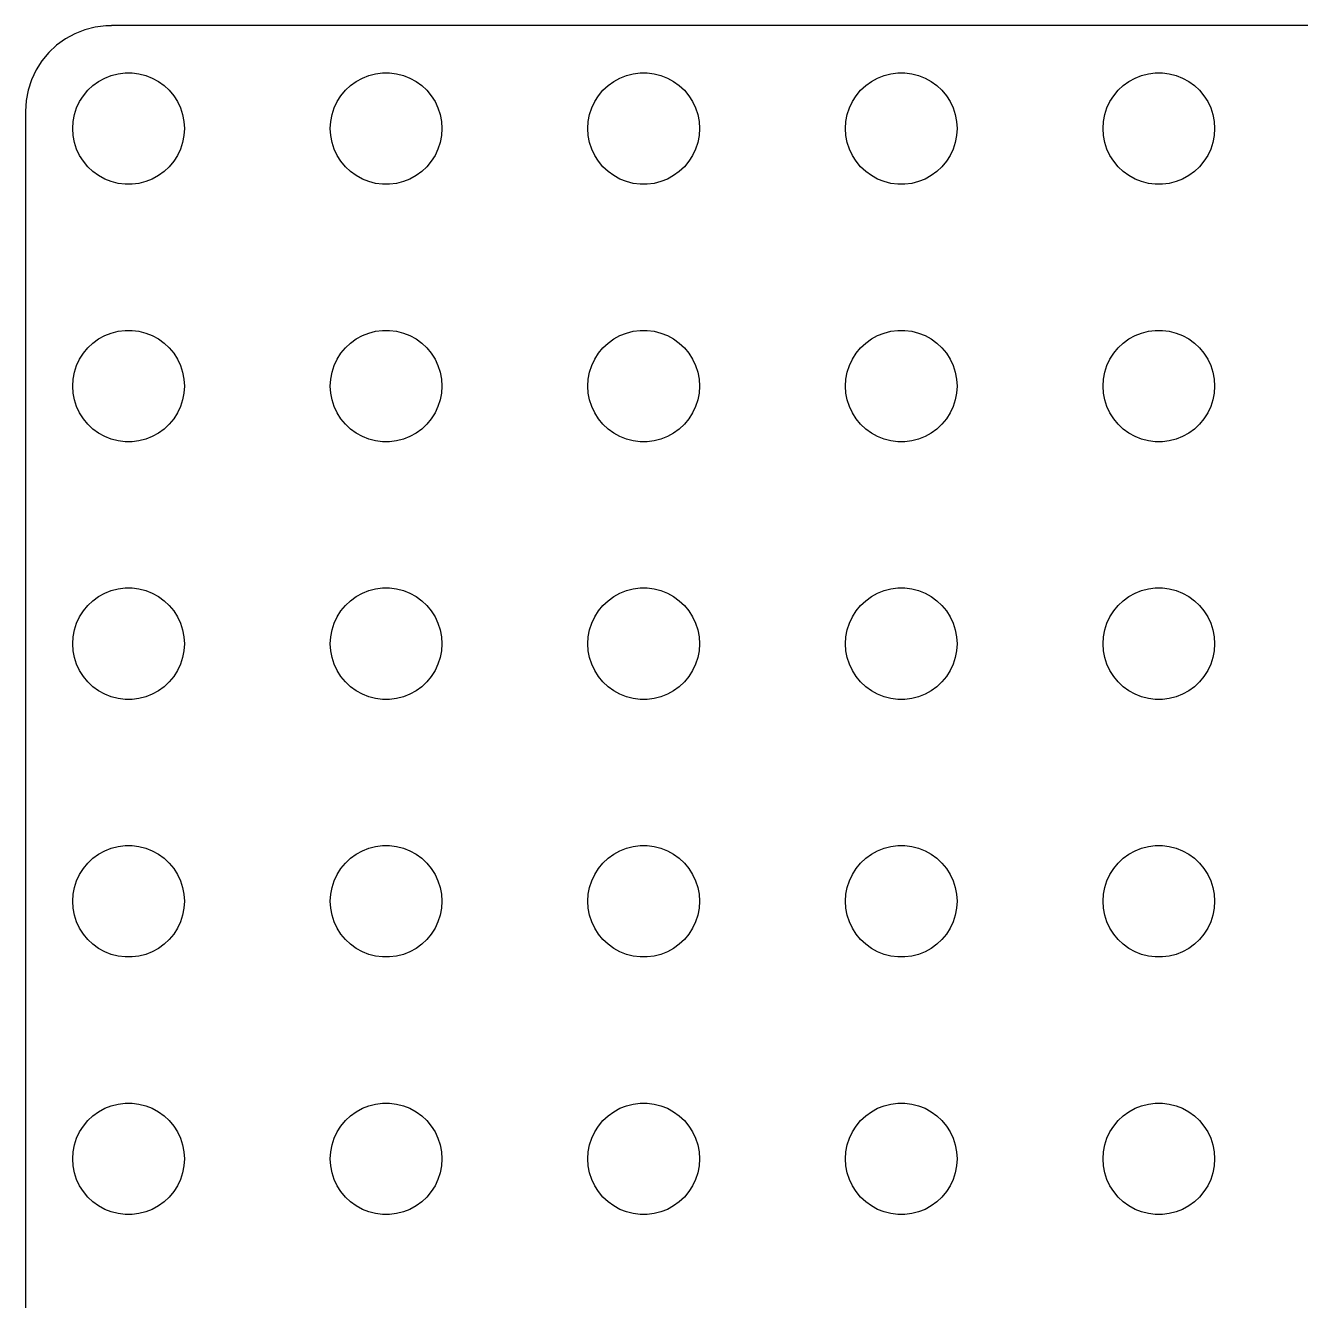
# Model space of a CAD drawing. Header units: metres. Extents: x 9 to 306, y 9 to 306.
# Drawn here: x 9 to 83.2, y 231.8 to 306 of the extents above; entities that cross this region are included whole.
import ezdxf

# ---------------------------------------------------------------- set-up
doc = ezdxf.new("R2010")
doc.units = ezdxf.units.M

msp = doc.modelspace()

# ---------------------------------------------------------------- linework, layer by layer
for p, q in [((13.0631, 305.911), (12.4549, 305.755)), ((13.686, 305.99), (13.0631, 305.911)), ((14, 305.99), (13.686, 305.99)), ((301, 306), (14, 306)), ((14, 306), (14, 305.99)), ((11.3209, 305.222), (10.8129, 304.853)), ((11.8711, 305.524), (11.3209, 305.222)), ((12.4549, 305.755), (11.8711, 305.524)), ((10.8129, 304.853), (10.3551, 304.423)), ((9.9549, 303.939), (9.6184, 303.409)), ((10.3551, 304.423), (9.9549, 303.939)), ((9.6184, 303.409), (9.3511, 302.841)), ((13.2586, 302.744), (13.6162, 302.941)), ((13.6162, 302.941), (13.9957, 303.091)), ((13.9957, 303.091), (14.391, 303.192)), ((14.391, 303.192), (14.7959, 303.244)), ((14.7959, 303.244), (15.2041, 303.244)), ((15.2041, 303.244), (15.609, 303.192)), ((15.609, 303.192), (16.0043, 303.091)), ((16.0043, 303.091), (16.3838, 302.941)), ((16.3838, 302.941), (16.7414, 302.744)), ((28.2586, 302.744), (28.6162, 302.941)), ((28.6162, 302.941), (28.9957, 303.091)), ((28.9957, 303.091), (29.391, 303.192)), ((29.391, 303.192), (29.7959, 303.244)), ((29.7959, 303.244), (30.2041, 303.244)), ((30.2041, 303.244), (30.609, 303.192)), ((30.609, 303.192), (31.0043, 303.091)), ((31.0043, 303.091), (31.3838, 302.941)), ((31.3838, 302.941), (31.7414, 302.744)), ((43.2586, 302.744), (43.6162, 302.941)), ((43.6162, 302.941), (43.9957, 303.091)), ((43.9957, 303.091), (44.391, 303.192)), ((44.391, 303.192), (44.7959, 303.244)), ((44.7959, 303.244), (45.2041, 303.244)), ((45.2041, 303.244), (45.609, 303.192)), ((45.609, 303.192), (46.0043, 303.091)), ((46.0043, 303.091), (46.3838, 302.941)), ((46.3838, 302.941), (46.7414, 302.744)), ((58.2586, 302.744), (58.6162, 302.941)), ((58.6162, 302.941), (58.9957, 303.091)), ((58.9957, 303.091), (59.391, 303.192)), ((59.391, 303.192), (59.7959, 303.244)), ((59.7959, 303.244), (60.2041, 303.244)), ((60.2041, 303.244), (60.609, 303.192)), ((60.609, 303.192), (61.0043, 303.091)), ((61.0043, 303.091), (61.3838, 302.941)), ((61.3838, 302.941), (61.7414, 302.744)), ((73.2586, 302.744), (73.6162, 302.941)), ((73.6162, 302.941), (73.9957, 303.091)), ((73.9957, 303.091), (74.391, 303.192)), ((74.391, 303.192), (74.7959, 303.244)), ((74.7959, 303.244), (75.2041, 303.244)), ((75.2041, 303.244), (75.609, 303.192)), ((75.609, 303.192), (76.0043, 303.091)), ((76.0043, 303.091), (76.3838, 302.941)), ((76.3838, 302.941), (76.7414, 302.744)), ((9.1571, 302.243), (9.0394, 301.627)), ((9.3511, 302.841), (9.1571, 302.243)), ((12.3707, 301.91), (12.6308, 302.225)), ((12.6308, 302.225), (12.9284, 302.504)), ((12.9284, 302.504), (13.2586, 302.744)), ((16.7414, 302.744), (17.0716, 302.504)), ((17.0716, 302.504), (17.3691, 302.225)), ((17.3691, 302.225), (17.6293, 301.91)), ((27.3707, 301.91), (27.6308, 302.225)), ((27.6308, 302.225), (27.9284, 302.504)), ((27.9284, 302.504), (28.2586, 302.744)), ((31.7414, 302.744), (32.0716, 302.504)), ((32.0716, 302.504), (32.3691, 302.225)), ((32.3691, 302.225), (32.6293, 301.91)), ((42.3707, 301.91), (42.6308, 302.225)), ((42.6308, 302.225), (42.9284, 302.504)), ((42.9284, 302.504), (43.2586, 302.744)), ((46.7414, 302.744), (47.0716, 302.504)), ((47.0716, 302.504), (47.3691, 302.225)), ((47.3691, 302.225), (47.6293, 301.91)), ((57.3707, 301.91), (57.6308, 302.225)), ((57.6308, 302.225), (57.9284, 302.504)), ((57.9284, 302.504), (58.2586, 302.744)), ((61.7414, 302.744), (62.0716, 302.504)), ((62.0716, 302.504), (62.3691, 302.225)), ((62.3691, 302.225), (62.6293, 301.91)), ((72.3707, 301.91), (72.6308, 302.225)), ((72.6308, 302.225), (72.9284, 302.504)), ((72.9284, 302.504), (73.2586, 302.744)), ((76.7414, 302.744), (77.0716, 302.504)), ((77.0716, 302.504), (77.3691, 302.225)), ((77.3691, 302.225), (77.6293, 301.91)), ((9.0394, 301.627), (9, 301)), ((11.9782, 301.196), (12.152, 301.566)), ((12.152, 301.566), (12.3707, 301.91)), ((17.6293, 301.91), (17.848, 301.566)), ((17.848, 301.566), (18.0218, 301.196)), ((26.9782, 301.196), (27.152, 301.566)), ((27.152, 301.566), (27.3707, 301.91)), ((32.6293, 301.91), (32.848, 301.566)), ((32.848, 301.566), (33.0218, 301.196)), ((41.9782, 301.196), (42.152, 301.566)), ((42.152, 301.566), (42.3707, 301.91)), ((47.6293, 301.91), (47.848, 301.566)), ((47.848, 301.566), (48.0218, 301.196)), ((56.9782, 301.196), (57.152, 301.566)), ((57.152, 301.566), (57.3707, 301.91)), ((62.6293, 301.91), (62.848, 301.566)), ((62.848, 301.566), (63.0218, 301.196)), ((71.9782, 301.196), (72.152, 301.566)), ((72.152, 301.566), (72.3707, 301.91)), ((77.6293, 301.91), (77.848, 301.566)), ((77.848, 301.566), (78.0218, 301.196)), ((9, 301), (9, 14)), ((11.7756, 300.407), (11.8521, 300.808)), ((11.8521, 300.808), (11.9782, 301.196)), ((18.0218, 301.196), (18.1479, 300.808)), ((18.1479, 300.808), (18.2244, 300.407)), ((26.7756, 300.407), (26.8521, 300.808)), ((26.8521, 300.808), (26.9782, 301.196)), ((33.0218, 301.196), (33.1479, 300.808)), ((33.1479, 300.808), (33.2244, 300.407)), ((41.7756, 300.407), (41.8521, 300.808)), ((41.8521, 300.808), (41.9782, 301.196)), ((48.0218, 301.196), (48.1479, 300.808)), ((48.1479, 300.808), (48.2244, 300.407)), ((56.7756, 300.407), (56.8521, 300.808)), ((56.8521, 300.808), (56.9782, 301.196)), ((63.0218, 301.196), (63.1479, 300.808)), ((63.1479, 300.808), (63.2244, 300.407)), ((71.7756, 300.407), (71.8521, 300.808)), ((71.8521, 300.808), (71.9782, 301.196)), ((78.0218, 301.196), (78.1479, 300.808)), ((78.1479, 300.808), (78.2244, 300.407)), ((11.75, 300), (11.7756, 300.407)), ((11.7756, 299.593), (11.75, 300)), ((18.2244, 300.407), (18.25, 300)), ((18.25, 300), (18.2244, 299.593)), ((26.75, 300), (26.7756, 300.407)), ((26.7756, 299.593), (26.75, 300)), ((33.2244, 300.407), (33.25, 300)), ((33.25, 300), (33.2244, 299.593)), ((41.75, 300), (41.7756, 300.407)), ((41.7756, 299.593), (41.75, 300)), ((48.2244, 300.407), (48.25, 300)), ((48.25, 300), (48.2244, 299.593)), ((56.75, 300), (56.7756, 300.407)), ((56.7756, 299.593), (56.75, 300)), ((63.2244, 300.407), (63.25, 300)), ((63.25, 300), (63.2244, 299.593)), ((71.75, 300), (71.7756, 300.407)), ((71.7756, 299.593), (71.75, 300)), ((78.2244, 300.407), (78.25, 300)), ((78.25, 300), (78.2244, 299.593)), ((11.8521, 299.192), (11.7756, 299.593)), ((18.2244, 299.593), (18.1479, 299.192)), ((26.8521, 299.192), (26.7756, 299.593)), ((33.2244, 299.593), (33.1479, 299.192)), ((41.8521, 299.192), (41.7756, 299.593)), ((48.2244, 299.593), (48.1479, 299.192)), ((56.8521, 299.192), (56.7756, 299.593)), ((63.2244, 299.593), (63.1479, 299.192)), ((71.8521, 299.192), (71.7756, 299.593)), ((78.2244, 299.593), (78.1479, 299.192)), ((11.9782, 298.804), (11.8521, 299.192)), ((12.152, 298.434), (11.9782, 298.804)), ((18.0218, 298.804), (17.848, 298.434)), ((18.1479, 299.192), (18.0218, 298.804)), ((26.9782, 298.804), (26.8521, 299.192)), ((27.152, 298.434), (26.9782, 298.804)), ((33.0218, 298.804), (32.848, 298.434)), ((33.1479, 299.192), (33.0218, 298.804)), ((41.9782, 298.804), (41.8521, 299.192)), ((42.152, 298.434), (41.9782, 298.804)), ((48.0218, 298.804), (47.848, 298.434)), ((48.1479, 299.192), (48.0218, 298.804)), ((56.9782, 298.804), (56.8521, 299.192)), ((57.152, 298.434), (56.9782, 298.804)), ((63.0218, 298.804), (62.848, 298.434)), ((63.1479, 299.192), (63.0218, 298.804)), ((71.9782, 298.804), (71.8521, 299.192)), ((72.152, 298.434), (71.9782, 298.804)), ((78.0218, 298.804), (77.848, 298.434)), ((78.1479, 299.192), (78.0218, 298.804)), ((12.3707, 298.09), (12.152, 298.434)), ((12.6308, 297.775), (12.3707, 298.09)), ((12.9284, 297.496), (12.6308, 297.775)), ((17.3691, 297.775), (17.0716, 297.496)), ((17.6293, 298.09), (17.3691, 297.775)), ((17.848, 298.434), (17.6293, 298.09)), ((27.3707, 298.09), (27.152, 298.434)), ((27.6308, 297.775), (27.3707, 298.09)), ((27.9284, 297.496), (27.6308, 297.775)), ((32.3691, 297.775), (32.0716, 297.496)), ((32.6293, 298.09), (32.3691, 297.775)), ((32.848, 298.434), (32.6293, 298.09)), ((42.3707, 298.09), (42.152, 298.434)), ((42.6308, 297.775), (42.3707, 298.09)), ((42.9284, 297.496), (42.6308, 297.775)), ((47.3691, 297.775), (47.0716, 297.496)), ((47.6293, 298.09), (47.3691, 297.775)), ((47.848, 298.434), (47.6293, 298.09)), ((57.3707, 298.09), (57.152, 298.434)), ((57.6308, 297.775), (57.3707, 298.09)), ((57.9284, 297.496), (57.6308, 297.775)), ((62.3691, 297.775), (62.0716, 297.496)), ((62.6293, 298.09), (62.3691, 297.775)), ((62.848, 298.434), (62.6293, 298.09)), ((72.3707, 298.09), (72.152, 298.434)), ((72.6308, 297.775), (72.3707, 298.09)), ((72.9284, 297.496), (72.6308, 297.775)), ((77.3691, 297.775), (77.0716, 297.496)), ((77.6293, 298.09), (77.3691, 297.775)), ((77.848, 298.434), (77.6293, 298.09)), ((13.2586, 297.256), (12.9284, 297.496)), ((13.6162, 297.059), (13.2586, 297.256)), ((13.9957, 296.909), (13.6162, 297.059)), ((16.3838, 297.059), (16.0043, 296.909)), ((16.7414, 297.256), (16.3838, 297.059)), ((17.0716, 297.496), (16.7414, 297.256)), ((28.2586, 297.256), (27.9284, 297.496)), ((28.6162, 297.059), (28.2586, 297.256)), ((28.9957, 296.909), (28.6162, 297.059)), ((31.3838, 297.059), (31.0043, 296.909)), ((31.7414, 297.256), (31.3838, 297.059)), ((32.0716, 297.496), (31.7414, 297.256)), ((43.2586, 297.256), (42.9284, 297.496)), ((43.6162, 297.059), (43.2586, 297.256)), ((43.9957, 296.909), (43.6162, 297.059)), ((46.3838, 297.059), (46.0043, 296.909)), ((46.7414, 297.256), (46.3838, 297.059)), ((47.0716, 297.496), (46.7414, 297.256)), ((58.2586, 297.256), (57.9284, 297.496)), ((58.6162, 297.059), (58.2586, 297.256)), ((58.9957, 296.909), (58.6162, 297.059)), ((61.3838, 297.059), (61.0043, 296.909)), ((61.7414, 297.256), (61.3838, 297.059)), ((62.0716, 297.496), (61.7414, 297.256)), ((73.2586, 297.256), (72.9284, 297.496)), ((73.6162, 297.059), (73.2586, 297.256)), ((73.9957, 296.909), (73.6162, 297.059)), ((76.3838, 297.059), (76.0043, 296.909)), ((76.7414, 297.256), (76.3838, 297.059)), ((77.0716, 297.496), (76.7414, 297.256)), ((14.391, 296.808), (13.9957, 296.909)), ((14.7959, 296.756), (14.391, 296.808)), ((15.2041, 296.756), (14.7959, 296.756)), ((15.609, 296.808), (15.2041, 296.756)), ((16.0043, 296.909), (15.609, 296.808)), ((29.391, 296.808), (28.9957, 296.909)), ((29.7959, 296.756), (29.391, 296.808)), ((30.2041, 296.756), (29.7959, 296.756)), ((30.609, 296.808), (30.2041, 296.756)), ((31.0043, 296.909), (30.609, 296.808)), ((44.391, 296.808), (43.9957, 296.909)), ((44.7959, 296.756), (44.391, 296.808)), ((45.2041, 296.756), (44.7959, 296.756)), ((45.609, 296.808), (45.2041, 296.756)), ((46.0043, 296.909), (45.609, 296.808)), ((59.391, 296.808), (58.9957, 296.909)), ((59.7959, 296.756), (59.391, 296.808)), ((60.2041, 296.756), (59.7959, 296.756)), ((60.609, 296.808), (60.2041, 296.756)), ((61.0043, 296.909), (60.609, 296.808)), ((74.391, 296.808), (73.9957, 296.909)), ((74.7959, 296.756), (74.391, 296.808)), ((75.2041, 296.756), (74.7959, 296.756)), ((75.609, 296.808), (75.2041, 296.756)), ((76.0043, 296.909), (75.609, 296.808)), ((13.6162, 287.941), (13.9957, 288.091)), ((13.9957, 288.091), (14.391, 288.192)), ((14.391, 288.192), (14.7959, 288.244)), ((14.7959, 288.244), (15.2041, 288.244)), ((15.2041, 288.244), (15.609, 288.192)), ((15.609, 288.192), (16.0043, 288.091)), ((16.0043, 288.091), (16.3838, 287.941)), ((28.6162, 287.941), (28.9957, 288.091)), ((28.9957, 288.091), (29.391, 288.192)), ((29.391, 288.192), (29.7959, 288.244)), ((29.7959, 288.244), (30.2041, 288.244)), ((30.2041, 288.244), (30.609, 288.192)), ((30.609, 288.192), (31.0043, 288.091)), ((31.0043, 288.091), (31.3838, 287.941)), ((43.6162, 287.941), (43.9957, 288.091)), ((43.9957, 288.091), (44.391, 288.192)), ((44.391, 288.192), (44.7959, 288.244)), ((44.7959, 288.244), (45.2041, 288.244)), ((45.2041, 288.244), (45.609, 288.192)), ((45.609, 288.192), (46.0043, 288.091)), ((46.0043, 288.091), (46.3838, 287.941)), ((58.6162, 287.941), (58.9957, 288.091)), ((58.9957, 288.091), (59.391, 288.192)), ((59.391, 288.192), (59.7959, 288.244)), ((59.7959, 288.244), (60.2041, 288.244)), ((60.2041, 288.244), (60.609, 288.192)), ((60.609, 288.192), (61.0043, 288.091)), ((61.0043, 288.091), (61.3838, 287.941)), ((73.6162, 287.941), (73.9957, 288.091)), ((73.9957, 288.091), (74.391, 288.192)), ((74.391, 288.192), (74.7959, 288.244)), ((74.7959, 288.244), (75.2041, 288.244)), ((75.2041, 288.244), (75.609, 288.192)), ((75.609, 288.192), (76.0043, 288.091)), ((76.0043, 288.091), (76.3838, 287.941)), ((12.6308, 287.225), (12.9284, 287.504)), ((12.9284, 287.504), (13.2586, 287.744)), ((13.2586, 287.744), (13.6162, 287.941)), ((16.3838, 287.941), (16.7414, 287.744)), ((16.7414, 287.744), (17.0716, 287.504)), ((17.0716, 287.504), (17.3691, 287.225)), ((27.6308, 287.225), (27.9284, 287.504)), ((27.9284, 287.504), (28.2586, 287.744)), ((28.2586, 287.744), (28.6162, 287.941)), ((31.3838, 287.941), (31.7414, 287.744)), ((31.7414, 287.744), (32.0716, 287.504)), ((32.0716, 287.504), (32.3691, 287.225)), ((42.6308, 287.225), (42.9284, 287.504)), ((42.9284, 287.504), (43.2586, 287.744)), ((43.2586, 287.744), (43.6162, 287.941)), ((46.3838, 287.941), (46.7414, 287.744)), ((46.7414, 287.744), (47.0716, 287.504)), ((47.0716, 287.504), (47.3691, 287.225)), ((57.6308, 287.225), (57.9284, 287.504)), ((57.9284, 287.504), (58.2586, 287.744)), ((58.2586, 287.744), (58.6162, 287.941)), ((61.3838, 287.941), (61.7414, 287.744)), ((61.7414, 287.744), (62.0716, 287.504)), ((62.0716, 287.504), (62.3691, 287.225)), ((72.6308, 287.225), (72.9284, 287.504)), ((72.9284, 287.504), (73.2586, 287.744)), ((73.2586, 287.744), (73.6162, 287.941)), ((76.3838, 287.941), (76.7414, 287.744)), ((76.7414, 287.744), (77.0716, 287.504)), ((77.0716, 287.504), (77.3691, 287.225)), ((12.152, 286.566), (12.3707, 286.91)), ((12.3707, 286.91), (12.6308, 287.225)), ((17.3691, 287.225), (17.6293, 286.91)), ((17.6293, 286.91), (17.848, 286.566)), ((27.152, 286.566), (27.3707, 286.91)), ((27.3707, 286.91), (27.6308, 287.225)), ((32.3691, 287.225), (32.6293, 286.91)), ((32.6293, 286.91), (32.848, 286.566)), ((42.152, 286.566), (42.3707, 286.91)), ((42.3707, 286.91), (42.6308, 287.225)), ((47.3691, 287.225), (47.6293, 286.91)), ((47.6293, 286.91), (47.848, 286.566)), ((57.152, 286.566), (57.3707, 286.91)), ((57.3707, 286.91), (57.6308, 287.225)), ((62.3691, 287.225), (62.6293, 286.91)), ((62.6293, 286.91), (62.848, 286.566)), ((72.152, 286.566), (72.3707, 286.91)), ((72.3707, 286.91), (72.6308, 287.225)), ((77.3691, 287.225), (77.6293, 286.91)), ((77.6293, 286.91), (77.848, 286.566)), ((11.8521, 285.808), (11.9782, 286.196)), ((11.9782, 286.196), (12.152, 286.566)), ((17.848, 286.566), (18.0218, 286.196)), ((18.0218, 286.196), (18.1479, 285.808)), ((26.8521, 285.808), (26.9782, 286.196)), ((26.9782, 286.196), (27.152, 286.566)), ((32.848, 286.566), (33.0218, 286.196)), ((33.0218, 286.196), (33.1479, 285.808)), ((41.8521, 285.808), (41.9782, 286.196)), ((41.9782, 286.196), (42.152, 286.566)), ((47.848, 286.566), (48.0218, 286.196)), ((48.0218, 286.196), (48.1479, 285.808)), ((56.8521, 285.808), (56.9782, 286.196)), ((56.9782, 286.196), (57.152, 286.566)), ((62.848, 286.566), (63.0218, 286.196)), ((63.0218, 286.196), (63.1479, 285.808)), ((71.8521, 285.808), (71.9782, 286.196)), ((71.9782, 286.196), (72.152, 286.566)), ((77.848, 286.566), (78.0218, 286.196)), ((78.0218, 286.196), (78.1479, 285.808)), ((11.75, 285), (11.7756, 285.407)), ((11.7756, 285.407), (11.8521, 285.808)), ((18.1479, 285.808), (18.2244, 285.407)), ((18.2244, 285.407), (18.25, 285)), ((26.75, 285), (26.7756, 285.407)), ((26.7756, 285.407), (26.8521, 285.808)), ((33.1479, 285.808), (33.2244, 285.407)), ((33.2244, 285.407), (33.25, 285)), ((41.75, 285), (41.7756, 285.407)), ((41.7756, 285.407), (41.8521, 285.808)), ((48.1479, 285.808), (48.2244, 285.407)), ((48.2244, 285.407), (48.25, 285)), ((56.75, 285), (56.7756, 285.407)), ((56.7756, 285.407), (56.8521, 285.808)), ((63.1479, 285.808), (63.2244, 285.407)), ((63.2244, 285.407), (63.25, 285)), ((71.75, 285), (71.7756, 285.407)), ((71.7756, 285.407), (71.8521, 285.808)), ((78.1479, 285.808), (78.2244, 285.407)), ((78.2244, 285.407), (78.25, 285)), ((11.7756, 284.593), (11.75, 285)), ((11.8521, 284.192), (11.7756, 284.593)), ((18.2244, 284.593), (18.1479, 284.192)), ((18.25, 285), (18.2244, 284.593)), ((26.7756, 284.593), (26.75, 285)), ((26.8521, 284.192), (26.7756, 284.593)), ((33.2244, 284.593), (33.1479, 284.192)), ((33.25, 285), (33.2244, 284.593)), ((41.7756, 284.593), (41.75, 285)), ((41.8521, 284.192), (41.7756, 284.593)), ((48.2244, 284.593), (48.1479, 284.192)), ((48.25, 285), (48.2244, 284.593)), ((56.7756, 284.593), (56.75, 285)), ((56.8521, 284.192), (56.7756, 284.593)), ((63.2244, 284.593), (63.1479, 284.192)), ((63.25, 285), (63.2244, 284.593)), ((71.7756, 284.593), (71.75, 285)), ((71.8521, 284.192), (71.7756, 284.593)), ((78.2244, 284.593), (78.1479, 284.192)), ((78.25, 285), (78.2244, 284.593)), ((11.9782, 283.804), (11.8521, 284.192)), ((12.152, 283.434), (11.9782, 283.804)), ((18.0218, 283.804), (17.848, 283.434)), ((18.1479, 284.192), (18.0218, 283.804)), ((26.9782, 283.804), (26.8521, 284.192)), ((27.152, 283.434), (26.9782, 283.804)), ((33.0218, 283.804), (32.848, 283.434)), ((33.1479, 284.192), (33.0218, 283.804)), ((41.9782, 283.804), (41.8521, 284.192)), ((42.152, 283.434), (41.9782, 283.804)), ((48.0218, 283.804), (47.848, 283.434)), ((48.1479, 284.192), (48.0218, 283.804)), ((56.9782, 283.804), (56.8521, 284.192)), ((57.152, 283.434), (56.9782, 283.804)), ((63.0218, 283.804), (62.848, 283.434)), ((63.1479, 284.192), (63.0218, 283.804)), ((71.9782, 283.804), (71.8521, 284.192)), ((72.152, 283.434), (71.9782, 283.804)), ((78.0218, 283.804), (77.848, 283.434)), ((78.1479, 284.192), (78.0218, 283.804)), ((12.3707, 283.09), (12.152, 283.434)), ((12.6308, 282.775), (12.3707, 283.09)), ((17.6293, 283.09), (17.3691, 282.775)), ((17.848, 283.434), (17.6293, 283.09)), ((27.3707, 283.09), (27.152, 283.434)), ((27.6308, 282.775), (27.3707, 283.09)), ((32.6293, 283.09), (32.3691, 282.775)), ((32.848, 283.434), (32.6293, 283.09)), ((42.3707, 283.09), (42.152, 283.434)), ((42.6308, 282.775), (42.3707, 283.09)), ((47.6293, 283.09), (47.3691, 282.775)), ((47.848, 283.434), (47.6293, 283.09)), ((57.3707, 283.09), (57.152, 283.434)), ((57.6308, 282.775), (57.3707, 283.09)), ((62.6293, 283.09), (62.3691, 282.775)), ((62.848, 283.434), (62.6293, 283.09)), ((72.3707, 283.09), (72.152, 283.434)), ((72.6308, 282.775), (72.3707, 283.09)), ((77.6293, 283.09), (77.3691, 282.775)), ((77.848, 283.434), (77.6293, 283.09)), ((12.9284, 282.496), (12.6308, 282.775)), ((13.2586, 282.256), (12.9284, 282.496)), ((13.6162, 282.059), (13.2586, 282.256)), ((16.7414, 282.256), (16.3838, 282.059)), ((17.0716, 282.496), (16.7414, 282.256)), ((17.3691, 282.775), (17.0716, 282.496)), ((27.9284, 282.496), (27.6308, 282.775)), ((28.2586, 282.256), (27.9284, 282.496)), ((28.6162, 282.059), (28.2586, 282.256)), ((31.7414, 282.256), (31.3838, 282.059)), ((32.0716, 282.496), (31.7414, 282.256)), ((32.3691, 282.775), (32.0716, 282.496)), ((42.9284, 282.496), (42.6308, 282.775)), ((43.2586, 282.256), (42.9284, 282.496)), ((43.6162, 282.059), (43.2586, 282.256)), ((46.7414, 282.256), (46.3838, 282.059)), ((47.0716, 282.496), (46.7414, 282.256)), ((47.3691, 282.775), (47.0716, 282.496)), ((57.9284, 282.496), (57.6308, 282.775)), ((58.2586, 282.256), (57.9284, 282.496)), ((58.6162, 282.059), (58.2586, 282.256)), ((61.7414, 282.256), (61.3838, 282.059)), ((62.0716, 282.496), (61.7414, 282.256)), ((62.3691, 282.775), (62.0716, 282.496)), ((72.9284, 282.496), (72.6308, 282.775)), ((73.2586, 282.256), (72.9284, 282.496)), ((73.6162, 282.059), (73.2586, 282.256)), ((76.7414, 282.256), (76.3838, 282.059)), ((77.0716, 282.496), (76.7414, 282.256)), ((77.3691, 282.775), (77.0716, 282.496)), ((13.9957, 281.909), (13.6162, 282.059)), ((14.391, 281.808), (13.9957, 281.909)), ((14.7959, 281.756), (14.391, 281.808)), ((15.2041, 281.756), (14.7959, 281.756)), ((15.609, 281.808), (15.2041, 281.756)), ((16.0043, 281.909), (15.609, 281.808)), ((16.3838, 282.059), (16.0043, 281.909)), ((28.9957, 281.909), (28.6162, 282.059)), ((29.391, 281.808), (28.9957, 281.909)), ((29.7959, 281.756), (29.391, 281.808)), ((30.2041, 281.756), (29.7959, 281.756)), ((30.609, 281.808), (30.2041, 281.756)), ((31.0043, 281.909), (30.609, 281.808)), ((31.3838, 282.059), (31.0043, 281.909)), ((43.9957, 281.909), (43.6162, 282.059)), ((44.391, 281.808), (43.9957, 281.909)), ((44.7959, 281.756), (44.391, 281.808)), ((45.2041, 281.756), (44.7959, 281.756)), ((45.609, 281.808), (45.2041, 281.756)), ((46.0043, 281.909), (45.609, 281.808)), ((46.3838, 282.059), (46.0043, 281.909)), ((58.9957, 281.909), (58.6162, 282.059)), ((59.391, 281.808), (58.9957, 281.909)), ((59.7959, 281.756), (59.391, 281.808)), ((60.2041, 281.756), (59.7959, 281.756)), ((60.609, 281.808), (60.2041, 281.756)), ((61.0043, 281.909), (60.609, 281.808)), ((61.3838, 282.059), (61.0043, 281.909)), ((73.9957, 281.909), (73.6162, 282.059)), ((74.391, 281.808), (73.9957, 281.909)), ((74.7959, 281.756), (74.391, 281.808)), ((75.2041, 281.756), (74.7959, 281.756)), ((75.609, 281.808), (75.2041, 281.756)), ((76.0043, 281.909), (75.609, 281.808)), ((76.3838, 282.059), (76.0043, 281.909)), ((14.391, 273.192), (14.7959, 273.244)), ((14.7959, 273.244), (15.2041, 273.244)), ((15.2041, 273.244), (15.609, 273.192)), ((29.391, 273.192), (29.7959, 273.244)), ((29.7959, 273.244), (30.2041, 273.244)), ((30.2041, 273.244), (30.609, 273.192)), ((44.391, 273.192), (44.7959, 273.244)), ((44.7959, 273.244), (45.2041, 273.244)), ((45.2041, 273.244), (45.609, 273.192)), ((59.391, 273.192), (59.7959, 273.244)), ((59.7959, 273.244), (60.2041, 273.244)), ((60.2041, 273.244), (60.609, 273.192)), ((74.391, 273.192), (74.7959, 273.244)), ((74.7959, 273.244), (75.2041, 273.244)), ((75.2041, 273.244), (75.609, 273.192)), ((12.6308, 272.225), (12.9284, 272.504)), ((12.9284, 272.504), (13.2586, 272.744)), ((13.2586, 272.744), (13.6162, 272.941)), ((13.6162, 272.941), (13.9957, 273.091)), ((13.9957, 273.091), (14.391, 273.192)), ((15.609, 273.192), (16.0043, 273.091)), ((16.0043, 273.091), (16.3838, 272.941)), ((16.3838, 272.941), (16.7414, 272.744)), ((16.7414, 272.744), (17.0716, 272.504)), ((17.0716, 272.504), (17.3691, 272.225)), ((27.6308, 272.225), (27.9284, 272.504)), ((27.9284, 272.504), (28.2586, 272.744)), ((28.2586, 272.744), (28.6162, 272.941)), ((28.6162, 272.941), (28.9957, 273.091)), ((28.9957, 273.091), (29.391, 273.192)), ((30.609, 273.192), (31.0043, 273.091)), ((31.0043, 273.091), (31.3838, 272.941)), ((31.3838, 272.941), (31.7414, 272.744)), ((31.7414, 272.744), (32.0716, 272.504)), ((32.0716, 272.504), (32.3691, 272.225)), ((42.6308, 272.225), (42.9284, 272.504)), ((42.9284, 272.504), (43.2586, 272.744)), ((43.2586, 272.744), (43.6162, 272.941)), ((43.6162, 272.941), (43.9957, 273.091)), ((43.9957, 273.091), (44.391, 273.192)), ((45.609, 273.192), (46.0043, 273.091)), ((46.0043, 273.091), (46.3838, 272.941)), ((46.3838, 272.941), (46.7414, 272.744)), ((46.7414, 272.744), (47.0716, 272.504)), ((47.0716, 272.504), (47.3691, 272.225)), ((57.6308, 272.225), (57.9284, 272.504)), ((57.9284, 272.504), (58.2586, 272.744)), ((58.2586, 272.744), (58.6162, 272.941)), ((58.6162, 272.941), (58.9957, 273.091)), ((58.9957, 273.091), (59.391, 273.192)), ((60.609, 273.192), (61.0043, 273.091)), ((61.0043, 273.091), (61.3838, 272.941)), ((61.3838, 272.941), (61.7414, 272.744)), ((61.7414, 272.744), (62.0716, 272.504)), ((62.0716, 272.504), (62.3691, 272.225)), ((72.6308, 272.225), (72.9284, 272.504)), ((72.9284, 272.504), (73.2586, 272.744)), ((73.2586, 272.744), (73.6162, 272.941)), ((73.6162, 272.941), (73.9957, 273.091)), ((73.9957, 273.091), (74.391, 273.192)), ((75.609, 273.192), (76.0043, 273.091)), ((76.0043, 273.091), (76.3838, 272.941)), ((76.3838, 272.941), (76.7414, 272.744)), ((76.7414, 272.744), (77.0716, 272.504)), ((77.0716, 272.504), (77.3691, 272.225)), ((12.152, 271.566), (12.3707, 271.91)), ((12.3707, 271.91), (12.6308, 272.225)), ((17.3691, 272.225), (17.6293, 271.91)), ((17.6293, 271.91), (17.848, 271.566)), ((27.152, 271.566), (27.3707, 271.91)), ((27.3707, 271.91), (27.6308, 272.225)), ((32.3691, 272.225), (32.6293, 271.91)), ((32.6293, 271.91), (32.848, 271.566)), ((42.152, 271.566), (42.3707, 271.91)), ((42.3707, 271.91), (42.6308, 272.225)), ((47.3691, 272.225), (47.6293, 271.91)), ((47.6293, 271.91), (47.848, 271.566)), ((57.152, 271.566), (57.3707, 271.91)), ((57.3707, 271.91), (57.6308, 272.225)), ((62.3691, 272.225), (62.6293, 271.91)), ((62.6293, 271.91), (62.848, 271.566)), ((72.152, 271.566), (72.3707, 271.91)), ((72.3707, 271.91), (72.6308, 272.225)), ((77.3691, 272.225), (77.6293, 271.91)), ((77.6293, 271.91), (77.848, 271.566)), ((11.8521, 270.808), (11.9782, 271.196)), ((11.9782, 271.196), (12.152, 271.566)), ((17.848, 271.566), (18.0218, 271.196)), ((18.0218, 271.196), (18.1479, 270.808)), ((26.8521, 270.808), (26.9782, 271.196)), ((26.9782, 271.196), (27.152, 271.566)), ((32.848, 271.566), (33.0218, 271.196)), ((33.0218, 271.196), (33.1479, 270.808)), ((41.8521, 270.808), (41.9782, 271.196)), ((41.9782, 271.196), (42.152, 271.566)), ((47.848, 271.566), (48.0218, 271.196)), ((48.0218, 271.196), (48.1479, 270.808)), ((56.8521, 270.808), (56.9782, 271.196)), ((56.9782, 271.196), (57.152, 271.566)), ((62.848, 271.566), (63.0218, 271.196)), ((63.0218, 271.196), (63.1479, 270.808)), ((71.8521, 270.808), (71.9782, 271.196)), ((71.9782, 271.196), (72.152, 271.566)), ((77.848, 271.566), (78.0218, 271.196)), ((78.0218, 271.196), (78.1479, 270.808)), ((11.75, 270), (11.7756, 270.407)), ((11.7756, 270.407), (11.8521, 270.808)), ((18.1479, 270.808), (18.2244, 270.407)), ((18.2244, 270.407), (18.25, 270)), ((26.75, 270), (26.7756, 270.407)), ((26.7756, 270.407), (26.8521, 270.808)), ((33.1479, 270.808), (33.2244, 270.407)), ((33.2244, 270.407), (33.25, 270)), ((41.75, 270), (41.7756, 270.407)), ((41.7756, 270.407), (41.8521, 270.808)), ((48.1479, 270.808), (48.2244, 270.407)), ((48.2244, 270.407), (48.25, 270)), ((56.75, 270), (56.7756, 270.407)), ((56.7756, 270.407), (56.8521, 270.808)), ((63.1479, 270.808), (63.2244, 270.407)), ((63.2244, 270.407), (63.25, 270)), ((71.75, 270), (71.7756, 270.407)), ((71.7756, 270.407), (71.8521, 270.808)), ((78.1479, 270.808), (78.2244, 270.407)), ((78.2244, 270.407), (78.25, 270)), ((11.7756, 269.593), (11.75, 270)), ((11.8521, 269.192), (11.7756, 269.593)), ((18.2244, 269.593), (18.1479, 269.192)), ((18.25, 270), (18.2244, 269.593)), ((26.7756, 269.593), (26.75, 270)), ((26.8521, 269.192), (26.7756, 269.593)), ((33.2244, 269.593), (33.1479, 269.192)), ((33.25, 270), (33.2244, 269.593)), ((41.7756, 269.593), (41.75, 270)), ((41.8521, 269.192), (41.7756, 269.593)), ((48.2244, 269.593), (48.1479, 269.192)), ((48.25, 270), (48.2244, 269.593)), ((56.7756, 269.593), (56.75, 270)), ((56.8521, 269.192), (56.7756, 269.593)), ((63.2244, 269.593), (63.1479, 269.192)), ((63.25, 270), (63.2244, 269.593)), ((71.7756, 269.593), (71.75, 270)), ((71.8521, 269.192), (71.7756, 269.593)), ((78.2244, 269.593), (78.1479, 269.192)), ((78.25, 270), (78.2244, 269.593)), ((11.9782, 268.804), (11.8521, 269.192)), ((12.152, 268.434), (11.9782, 268.804)), ((18.0218, 268.804), (17.848, 268.434)), ((18.1479, 269.192), (18.0218, 268.804)), ((26.9782, 268.804), (26.8521, 269.192)), ((27.152, 268.434), (26.9782, 268.804)), ((33.0218, 268.804), (32.848, 268.434)), ((33.1479, 269.192), (33.0218, 268.804)), ((41.9782, 268.804), (41.8521, 269.192)), ((42.152, 268.434), (41.9782, 268.804)), ((48.0218, 268.804), (47.848, 268.434)), ((48.1479, 269.192), (48.0218, 268.804)), ((56.9782, 268.804), (56.8521, 269.192)), ((57.152, 268.434), (56.9782, 268.804)), ((63.0218, 268.804), (62.848, 268.434)), ((63.1479, 269.192), (63.0218, 268.804)), ((71.9782, 268.804), (71.8521, 269.192)), ((72.152, 268.434), (71.9782, 268.804)), ((78.0218, 268.804), (77.848, 268.434)), ((78.1479, 269.192), (78.0218, 268.804)), ((12.3707, 268.09), (12.152, 268.434)), ((12.6308, 267.775), (12.3707, 268.09)), ((17.6293, 268.09), (17.3691, 267.775)), ((17.848, 268.434), (17.6293, 268.09)), ((27.3707, 268.09), (27.152, 268.434)), ((27.6308, 267.775), (27.3707, 268.09)), ((32.6293, 268.09), (32.3691, 267.775)), ((32.848, 268.434), (32.6293, 268.09)), ((42.3707, 268.09), (42.152, 268.434)), ((42.6308, 267.775), (42.3707, 268.09)), ((47.6293, 268.09), (47.3691, 267.775)), ((47.848, 268.434), (47.6293, 268.09)), ((57.3707, 268.09), (57.152, 268.434)), ((57.6308, 267.775), (57.3707, 268.09)), ((62.6293, 268.09), (62.3691, 267.775)), ((62.848, 268.434), (62.6293, 268.09)), ((72.3707, 268.09), (72.152, 268.434)), ((72.6308, 267.775), (72.3707, 268.09)), ((77.6293, 268.09), (77.3691, 267.775)), ((77.848, 268.434), (77.6293, 268.09)), ((12.9284, 267.496), (12.6308, 267.775)), ((13.2586, 267.256), (12.9284, 267.496)), ((17.0716, 267.496), (16.7414, 267.256)), ((17.3691, 267.775), (17.0716, 267.496)), ((27.9284, 267.496), (27.6308, 267.775)), ((28.2586, 267.256), (27.9284, 267.496)), ((32.0716, 267.496), (31.7414, 267.256)), ((32.3691, 267.775), (32.0716, 267.496)), ((42.9284, 267.496), (42.6308, 267.775)), ((43.2586, 267.256), (42.9284, 267.496)), ((47.0716, 267.496), (46.7414, 267.256)), ((47.3691, 267.775), (47.0716, 267.496)), ((57.9284, 267.496), (57.6308, 267.775)), ((58.2586, 267.256), (57.9284, 267.496)), ((62.0716, 267.496), (61.7414, 267.256)), ((62.3691, 267.775), (62.0716, 267.496)), ((72.9284, 267.496), (72.6308, 267.775)), ((73.2586, 267.256), (72.9284, 267.496)), ((77.0716, 267.496), (76.7414, 267.256)), ((77.3691, 267.775), (77.0716, 267.496)), ((13.6162, 267.059), (13.2586, 267.256)), ((13.9957, 266.909), (13.6162, 267.059)), ((14.391, 266.808), (13.9957, 266.909)), ((14.7959, 266.756), (14.391, 266.808)), ((15.2041, 266.756), (14.7959, 266.756)), ((15.609, 266.808), (15.2041, 266.756)), ((16.0043, 266.909), (15.609, 266.808)), ((16.3838, 267.059), (16.0043, 266.909)), ((16.7414, 267.256), (16.3838, 267.059)), ((28.6162, 267.059), (28.2586, 267.256)), ((28.9957, 266.909), (28.6162, 267.059)), ((29.391, 266.808), (28.9957, 266.909)), ((29.7959, 266.756), (29.391, 266.808)), ((30.2041, 266.756), (29.7959, 266.756)), ((30.609, 266.808), (30.2041, 266.756)), ((31.0043, 266.909), (30.609, 266.808)), ((31.3838, 267.059), (31.0043, 266.909)), ((31.7414, 267.256), (31.3838, 267.059)), ((43.6162, 267.059), (43.2586, 267.256)), ((43.9957, 266.909), (43.6162, 267.059)), ((44.391, 266.808), (43.9957, 266.909)), ((44.7959, 266.756), (44.391, 266.808)), ((45.2041, 266.756), (44.7959, 266.756)), ((45.609, 266.808), (45.2041, 266.756)), ((46.0043, 266.909), (45.609, 266.808)), ((46.3838, 267.059), (46.0043, 266.909)), ((46.7414, 267.256), (46.3838, 267.059)), ((58.6162, 267.059), (58.2586, 267.256)), ((58.9957, 266.909), (58.6162, 267.059)), ((59.391, 266.808), (58.9957, 266.909)), ((59.7959, 266.756), (59.391, 266.808)), ((60.2041, 266.756), (59.7959, 266.756)), ((60.609, 266.808), (60.2041, 266.756)), ((61.0043, 266.909), (60.609, 266.808)), ((61.3838, 267.059), (61.0043, 266.909)), ((61.7414, 267.256), (61.3838, 267.059)), ((73.6162, 267.059), (73.2586, 267.256)), ((73.9957, 266.909), (73.6162, 267.059)), ((74.391, 266.808), (73.9957, 266.909)), ((74.7959, 266.756), (74.391, 266.808)), ((75.2041, 266.756), (74.7959, 266.756)), ((75.609, 266.808), (75.2041, 266.756)), ((76.0043, 266.909), (75.609, 266.808)), ((76.3838, 267.059), (76.0043, 266.909)), ((76.7414, 267.256), (76.3838, 267.059)), ((12.9284, 257.504), (13.2586, 257.744)), ((13.2586, 257.744), (13.6162, 257.941)), ((13.6162, 257.941), (13.9957, 258.091)), ((13.9957, 258.091), (14.391, 258.192)), ((14.391, 258.192), (14.7959, 258.244)), ((14.7959, 258.244), (15.2041, 258.244)), ((15.2041, 258.244), (15.609, 258.192)), ((15.609, 258.192), (16.0043, 258.091)), ((16.0043, 258.091), (16.3838, 257.941)), ((16.3838, 257.941), (16.7414, 257.744)), ((16.7414, 257.744), (17.0716, 257.504)), ((27.9284, 257.504), (28.2586, 257.744)), ((28.2586, 257.744), (28.6162, 257.941)), ((28.6162, 257.941), (28.9957, 258.091)), ((28.9957, 258.091), (29.391, 258.192)), ((29.391, 258.192), (29.7959, 258.244)), ((29.7959, 258.244), (30.2041, 258.244)), ((30.2041, 258.244), (30.609, 258.192)), ((30.609, 258.192), (31.0043, 258.091)), ((31.0043, 258.091), (31.3838, 257.941)), ((31.3838, 257.941), (31.7414, 257.744)), ((31.7414, 257.744), (32.0716, 257.504)), ((42.9284, 257.504), (43.2586, 257.744)), ((43.2586, 257.744), (43.6162, 257.941)), ((43.6162, 257.941), (43.9957, 258.091)), ((43.9957, 258.091), (44.391, 258.192)), ((44.391, 258.192), (44.7959, 258.244)), ((44.7959, 258.244), (45.2041, 258.244)), ((45.2041, 258.244), (45.609, 258.192)), ((45.609, 258.192), (46.0043, 258.091)), ((46.0043, 258.091), (46.3838, 257.941)), ((46.3838, 257.941), (46.7414, 257.744)), ((46.7414, 257.744), (47.0716, 257.504)), ((57.9284, 257.504), (58.2586, 257.744)), ((58.2586, 257.744), (58.6162, 257.941)), ((58.6162, 257.941), (58.9957, 258.091)), ((58.9957, 258.091), (59.391, 258.192)), ((59.391, 258.192), (59.7959, 258.244)), ((59.7959, 258.244), (60.2041, 258.244)), ((60.2041, 258.244), (60.609, 258.192)), ((60.609, 258.192), (61.0043, 258.091)), ((61.0043, 258.091), (61.3838, 257.941)), ((61.3838, 257.941), (61.7414, 257.744)), ((61.7414, 257.744), (62.0716, 257.504)), ((72.9284, 257.504), (73.2586, 257.744)), ((73.2586, 257.744), (73.6162, 257.941)), ((73.6162, 257.941), (73.9957, 258.091)), ((73.9957, 258.091), (74.391, 258.192)), ((74.391, 258.192), (74.7959, 258.244)), ((74.7959, 258.244), (75.2041, 258.244)), ((75.2041, 258.244), (75.609, 258.192)), ((75.609, 258.192), (76.0043, 258.091)), ((76.0043, 258.091), (76.3838, 257.941)), ((76.3838, 257.941), (76.7414, 257.744)), ((76.7414, 257.744), (77.0716, 257.504)), ((12.152, 256.566), (12.3707, 256.91)), ((12.3707, 256.91), (12.6308, 257.225)), ((12.6308, 257.225), (12.9284, 257.504)), ((17.0716, 257.504), (17.3691, 257.225)), ((17.3691, 257.225), (17.6293, 256.91)), ((17.6293, 256.91), (17.848, 256.566)), ((27.152, 256.566), (27.3707, 256.91)), ((27.3707, 256.91), (27.6308, 257.225)), ((27.6308, 257.225), (27.9284, 257.504)), ((32.0716, 257.504), (32.3691, 257.225)), ((32.3691, 257.225), (32.6293, 256.91)), ((32.6293, 256.91), (32.848, 256.566)), ((42.152, 256.566), (42.3707, 256.91)), ((42.3707, 256.91), (42.6308, 257.225)), ((42.6308, 257.225), (42.9284, 257.504)), ((47.0716, 257.504), (47.3691, 257.225)), ((47.3691, 257.225), (47.6293, 256.91)), ((47.6293, 256.91), (47.848, 256.566)), ((57.152, 256.566), (57.3707, 256.91)), ((57.3707, 256.91), (57.6308, 257.225)), ((57.6308, 257.225), (57.9284, 257.504)), ((62.0716, 257.504), (62.3691, 257.225)), ((62.3691, 257.225), (62.6293, 256.91)), ((62.6293, 256.91), (62.848, 256.566)), ((72.152, 256.566), (72.3707, 256.91)), ((72.3707, 256.91), (72.6308, 257.225)), ((72.6308, 257.225), (72.9284, 257.504)), ((77.0716, 257.504), (77.3691, 257.225)), ((77.3691, 257.225), (77.6293, 256.91)), ((77.6293, 256.91), (77.848, 256.566)), ((11.8521, 255.808), (11.9782, 256.196)), ((11.9782, 256.196), (12.152, 256.566)), ((17.848, 256.566), (18.0218, 256.196)), ((18.0218, 256.196), (18.1479, 255.808)), ((26.8521, 255.808), (26.9782, 256.196)), ((26.9782, 256.196), (27.152, 256.566)), ((32.848, 256.566), (33.0218, 256.196)), ((33.0218, 256.196), (33.1479, 255.808)), ((41.8521, 255.808), (41.9782, 256.196)), ((41.9782, 256.196), (42.152, 256.566)), ((47.848, 256.566), (48.0218, 256.196)), ((48.0218, 256.196), (48.1479, 255.808)), ((56.8521, 255.808), (56.9782, 256.196)), ((56.9782, 256.196), (57.152, 256.566)), ((62.848, 256.566), (63.0218, 256.196)), ((63.0218, 256.196), (63.1479, 255.808)), ((71.8521, 255.808), (71.9782, 256.196)), ((71.9782, 256.196), (72.152, 256.566)), ((77.848, 256.566), (78.0218, 256.196)), ((78.0218, 256.196), (78.1479, 255.808)), ((11.7756, 255.407), (11.8521, 255.808)), ((18.1479, 255.808), (18.2244, 255.407)), ((26.7756, 255.407), (26.8521, 255.808)), ((33.1479, 255.808), (33.2244, 255.407)), ((41.7756, 255.407), (41.8521, 255.808)), ((48.1479, 255.808), (48.2244, 255.407)), ((56.7756, 255.407), (56.8521, 255.808)), ((63.1479, 255.808), (63.2244, 255.407)), ((71.7756, 255.407), (71.8521, 255.808)), ((78.1479, 255.808), (78.2244, 255.407)), ((11.75, 255), (11.7756, 255.407)), ((11.7756, 254.593), (11.75, 255)), ((18.2244, 255.407), (18.25, 255)), ((18.25, 255), (18.2244, 254.593)), ((26.75, 255), (26.7756, 255.407)), ((26.7756, 254.593), (26.75, 255)), ((33.2244, 255.407), (33.25, 255)), ((33.25, 255), (33.2244, 254.593)), ((41.75, 255), (41.7756, 255.407)), ((41.7756, 254.593), (41.75, 255)), ((48.2244, 255.407), (48.25, 255)), ((48.25, 255), (48.2244, 254.593)), ((56.75, 255), (56.7756, 255.407)), ((56.7756, 254.593), (56.75, 255)), ((63.2244, 255.407), (63.25, 255)), ((63.25, 255), (63.2244, 254.593)), ((71.75, 255), (71.7756, 255.407)), ((71.7756, 254.593), (71.75, 255)), ((78.2244, 255.407), (78.25, 255)), ((78.25, 255), (78.2244, 254.593)), ((11.8521, 254.192), (11.7756, 254.593)), ((11.9782, 253.804), (11.8521, 254.192)), ((18.1479, 254.192), (18.0218, 253.804)), ((18.2244, 254.593), (18.1479, 254.192)), ((26.8521, 254.192), (26.7756, 254.593)), ((26.9782, 253.804), (26.8521, 254.192)), ((33.1479, 254.192), (33.0218, 253.804)), ((33.2244, 254.593), (33.1479, 254.192)), ((41.8521, 254.192), (41.7756, 254.593)), ((41.9782, 253.804), (41.8521, 254.192)), ((48.1479, 254.192), (48.0218, 253.804)), ((48.2244, 254.593), (48.1479, 254.192)), ((56.8521, 254.192), (56.7756, 254.593)), ((56.9782, 253.804), (56.8521, 254.192)), ((63.1479, 254.192), (63.0218, 253.804)), ((63.2244, 254.593), (63.1479, 254.192)), ((71.8521, 254.192), (71.7756, 254.593)), ((71.9782, 253.804), (71.8521, 254.192)), ((78.1479, 254.192), (78.0218, 253.804)), ((78.2244, 254.593), (78.1479, 254.192)), ((12.152, 253.434), (11.9782, 253.804)), ((12.3707, 253.09), (12.152, 253.434)), ((17.848, 253.434), (17.6293, 253.09)), ((18.0218, 253.804), (17.848, 253.434)), ((27.152, 253.434), (26.9782, 253.804)), ((27.3707, 253.09), (27.152, 253.434)), ((32.848, 253.434), (32.6293, 253.09)), ((33.0218, 253.804), (32.848, 253.434)), ((42.152, 253.434), (41.9782, 253.804)), ((42.3707, 253.09), (42.152, 253.434)), ((47.848, 253.434), (47.6293, 253.09)), ((48.0218, 253.804), (47.848, 253.434)), ((57.152, 253.434), (56.9782, 253.804)), ((57.3707, 253.09), (57.152, 253.434)), ((62.848, 253.434), (62.6293, 253.09)), ((63.0218, 253.804), (62.848, 253.434)), ((72.152, 253.434), (71.9782, 253.804)), ((72.3707, 253.09), (72.152, 253.434)), ((77.848, 253.434), (77.6293, 253.09)), ((78.0218, 253.804), (77.848, 253.434)), ((12.6308, 252.775), (12.3707, 253.09)), ((12.9284, 252.496), (12.6308, 252.775)), ((13.2586, 252.256), (12.9284, 252.496)), ((17.0716, 252.496), (16.7414, 252.256)), ((17.3691, 252.775), (17.0716, 252.496)), ((17.6293, 253.09), (17.3691, 252.775)), ((27.6308, 252.775), (27.3707, 253.09)), ((27.9284, 252.496), (27.6308, 252.775)), ((28.2586, 252.256), (27.9284, 252.496)), ((32.0716, 252.496), (31.7414, 252.256)), ((32.3691, 252.775), (32.0716, 252.496)), ((32.6293, 253.09), (32.3691, 252.775)), ((42.6308, 252.775), (42.3707, 253.09)), ((42.9284, 252.496), (42.6308, 252.775)), ((43.2586, 252.256), (42.9284, 252.496)), ((47.0716, 252.496), (46.7414, 252.256)), ((47.3691, 252.775), (47.0716, 252.496)), ((47.6293, 253.09), (47.3691, 252.775)), ((57.6308, 252.775), (57.3707, 253.09)), ((57.9284, 252.496), (57.6308, 252.775)), ((58.2586, 252.256), (57.9284, 252.496)), ((62.0716, 252.496), (61.7414, 252.256)), ((62.3691, 252.775), (62.0716, 252.496)), ((62.6293, 253.09), (62.3691, 252.775)), ((72.6308, 252.775), (72.3707, 253.09)), ((72.9284, 252.496), (72.6308, 252.775)), ((73.2586, 252.256), (72.9284, 252.496)), ((77.0716, 252.496), (76.7414, 252.256)), ((77.3691, 252.775), (77.0716, 252.496)), ((77.6293, 253.09), (77.3691, 252.775)), ((13.6162, 252.059), (13.2586, 252.256)), ((13.9957, 251.909), (13.6162, 252.059)), ((14.391, 251.808), (13.9957, 251.909)), ((14.7959, 251.756), (14.391, 251.808)), ((15.2041, 251.756), (14.7959, 251.756)), ((15.609, 251.808), (15.2041, 251.756)), ((16.0043, 251.909), (15.609, 251.808)), ((16.3838, 252.059), (16.0043, 251.909)), ((16.7414, 252.256), (16.3838, 252.059)), ((28.6162, 252.059), (28.2586, 252.256)), ((28.9957, 251.909), (28.6162, 252.059)), ((29.391, 251.808), (28.9957, 251.909)), ((29.7959, 251.756), (29.391, 251.808)), ((30.2041, 251.756), (29.7959, 251.756)), ((30.609, 251.808), (30.2041, 251.756)), ((31.0043, 251.909), (30.609, 251.808)), ((31.3838, 252.059), (31.0043, 251.909)), ((31.7414, 252.256), (31.3838, 252.059)), ((43.6162, 252.059), (43.2586, 252.256)), ((43.9957, 251.909), (43.6162, 252.059)), ((44.391, 251.808), (43.9957, 251.909)), ((44.7959, 251.756), (44.391, 251.808)), ((45.2041, 251.756), (44.7959, 251.756)), ((45.609, 251.808), (45.2041, 251.756)), ((46.0043, 251.909), (45.609, 251.808)), ((46.3838, 252.059), (46.0043, 251.909)), ((46.7414, 252.256), (46.3838, 252.059)), ((58.6162, 252.059), (58.2586, 252.256)), ((58.9957, 251.909), (58.6162, 252.059)), ((59.391, 251.808), (58.9957, 251.909)), ((59.7959, 251.756), (59.391, 251.808)), ((60.2041, 251.756), (59.7959, 251.756)), ((60.609, 251.808), (60.2041, 251.756)), ((61.0043, 251.909), (60.609, 251.808)), ((61.3838, 252.059), (61.0043, 251.909)), ((61.7414, 252.256), (61.3838, 252.059)), ((73.6162, 252.059), (73.2586, 252.256)), ((73.9957, 251.909), (73.6162, 252.059)), ((74.391, 251.808), (73.9957, 251.909)), ((74.7959, 251.756), (74.391, 251.808)), ((75.2041, 251.756), (74.7959, 251.756)), ((75.609, 251.808), (75.2041, 251.756)), ((76.0043, 251.909), (75.609, 251.808)), ((76.3838, 252.059), (76.0043, 251.909)), ((76.7414, 252.256), (76.3838, 252.059)), ((13.2586, 242.744), (13.6162, 242.941)), ((13.6162, 242.941), (13.9957, 243.091)), ((13.9957, 243.091), (14.391, 243.192)), ((14.391, 243.192), (14.7959, 243.244)), ((14.7959, 243.244), (15.2041, 243.244)), ((15.2041, 243.244), (15.609, 243.192)), ((15.609, 243.192), (16.0043, 243.091)), ((16.0043, 243.091), (16.3838, 242.941)), ((16.3838, 242.941), (16.7414, 242.744)), ((28.2586, 242.744), (28.6162, 242.941)), ((28.6162, 242.941), (28.9957, 243.091)), ((28.9957, 243.091), (29.391, 243.192)), ((29.391, 243.192), (29.7959, 243.244)), ((29.7959, 243.244), (30.2041, 243.244)), ((30.2041, 243.244), (30.609, 243.192)), ((30.609, 243.192), (31.0043, 243.091)), ((31.0043, 243.091), (31.3838, 242.941)), ((31.3838, 242.941), (31.7414, 242.744)), ((43.2586, 242.744), (43.6162, 242.941)), ((43.6162, 242.941), (43.9957, 243.091)), ((43.9957, 243.091), (44.391, 243.192)), ((44.391, 243.192), (44.7959, 243.244)), ((44.7959, 243.244), (45.2041, 243.244)), ((45.2041, 243.244), (45.609, 243.192)), ((45.609, 243.192), (46.0043, 243.091)), ((46.0043, 243.091), (46.3838, 242.941)), ((46.3838, 242.941), (46.7414, 242.744)), ((58.2586, 242.744), (58.6162, 242.941)), ((58.6162, 242.941), (58.9957, 243.091)), ((58.9957, 243.091), (59.391, 243.192)), ((59.391, 243.192), (59.7959, 243.244)), ((59.7959, 243.244), (60.2041, 243.244)), ((60.2041, 243.244), (60.609, 243.192)), ((60.609, 243.192), (61.0043, 243.091)), ((61.0043, 243.091), (61.3838, 242.941)), ((61.3838, 242.941), (61.7414, 242.744)), ((73.2586, 242.744), (73.6162, 242.941)), ((73.6162, 242.941), (73.9957, 243.091)), ((73.9957, 243.091), (74.391, 243.192)), ((74.391, 243.192), (74.7959, 243.244)), ((74.7959, 243.244), (75.2041, 243.244)), ((75.2041, 243.244), (75.609, 243.192)), ((75.609, 243.192), (76.0043, 243.091)), ((76.0043, 243.091), (76.3838, 242.941)), ((76.3838, 242.941), (76.7414, 242.744)), ((12.3707, 241.91), (12.6308, 242.225)), ((12.6308, 242.225), (12.9284, 242.504)), ((12.9284, 242.504), (13.2586, 242.744)), ((16.7414, 242.744), (17.0716, 242.504)), ((17.0716, 242.504), (17.3691, 242.225)), ((17.3691, 242.225), (17.6293, 241.91)), ((27.3707, 241.91), (27.6308, 242.225)), ((27.6308, 242.225), (27.9284, 242.504)), ((27.9284, 242.504), (28.2586, 242.744)), ((31.7414, 242.744), (32.0716, 242.504)), ((32.0716, 242.504), (32.3691, 242.225)), ((32.3691, 242.225), (32.6293, 241.91)), ((42.3707, 241.91), (42.6308, 242.225)), ((42.6308, 242.225), (42.9284, 242.504)), ((42.9284, 242.504), (43.2586, 242.744)), ((46.7414, 242.744), (47.0716, 242.504)), ((47.0716, 242.504), (47.3691, 242.225)), ((47.3691, 242.225), (47.6293, 241.91)), ((57.3707, 241.91), (57.6308, 242.225)), ((57.6308, 242.225), (57.9284, 242.504)), ((57.9284, 242.504), (58.2586, 242.744)), ((61.7414, 242.744), (62.0716, 242.504)), ((62.0716, 242.504), (62.3691, 242.225)), ((62.3691, 242.225), (62.6293, 241.91)), ((72.3707, 241.91), (72.6308, 242.225)), ((72.6308, 242.225), (72.9284, 242.504)), ((72.9284, 242.504), (73.2586, 242.744)), ((76.7414, 242.744), (77.0716, 242.504)), ((77.0716, 242.504), (77.3691, 242.225)), ((77.3691, 242.225), (77.6293, 241.91)), ((11.9782, 241.196), (12.152, 241.566)), ((12.152, 241.566), (12.3707, 241.91)), ((17.6293, 241.91), (17.848, 241.566)), ((17.848, 241.566), (18.0218, 241.196)), ((26.9782, 241.196), (27.152, 241.566)), ((27.152, 241.566), (27.3707, 241.91)), ((32.6293, 241.91), (32.848, 241.566)), ((32.848, 241.566), (33.0218, 241.196)), ((41.9782, 241.196), (42.152, 241.566)), ((42.152, 241.566), (42.3707, 241.91)), ((47.6293, 241.91), (47.848, 241.566)), ((47.848, 241.566), (48.0218, 241.196)), ((56.9782, 241.196), (57.152, 241.566)), ((57.152, 241.566), (57.3707, 241.91)), ((62.6293, 241.91), (62.848, 241.566)), ((62.848, 241.566), (63.0218, 241.196)), ((71.9782, 241.196), (72.152, 241.566)), ((72.152, 241.566), (72.3707, 241.91)), ((77.6293, 241.91), (77.848, 241.566)), ((77.848, 241.566), (78.0218, 241.196)), ((11.7756, 240.407), (11.8521, 240.808)), ((11.8521, 240.808), (11.9782, 241.196)), ((18.0218, 241.196), (18.1479, 240.808)), ((18.1479, 240.808), (18.2244, 240.407)), ((26.7756, 240.407), (26.8521, 240.808)), ((26.8521, 240.808), (26.9782, 241.196)), ((33.0218, 241.196), (33.1479, 240.808)), ((33.1479, 240.808), (33.2244, 240.407)), ((41.7756, 240.407), (41.8521, 240.808)), ((41.8521, 240.808), (41.9782, 241.196)), ((48.0218, 241.196), (48.1479, 240.808)), ((48.1479, 240.808), (48.2244, 240.407)), ((56.7756, 240.407), (56.8521, 240.808)), ((56.8521, 240.808), (56.9782, 241.196)), ((63.0218, 241.196), (63.1479, 240.808)), ((63.1479, 240.808), (63.2244, 240.407)), ((71.7756, 240.407), (71.8521, 240.808)), ((71.8521, 240.808), (71.9782, 241.196)), ((78.0218, 241.196), (78.1479, 240.808)), ((78.1479, 240.808), (78.2244, 240.407)), ((11.75, 240), (11.7756, 240.407)), ((11.7756, 239.593), (11.75, 240)), ((18.2244, 240.407), (18.25, 240)), ((18.25, 240), (18.2244, 239.593)), ((26.75, 240), (26.7756, 240.407)), ((26.7756, 239.593), (26.75, 240)), ((33.2244, 240.407), (33.25, 240)), ((33.25, 240), (33.2244, 239.593)), ((41.75, 240), (41.7756, 240.407)), ((41.7756, 239.593), (41.75, 240)), ((48.2244, 240.407), (48.25, 240)), ((48.25, 240), (48.2244, 239.593)), ((56.75, 240), (56.7756, 240.407)), ((56.7756, 239.593), (56.75, 240)), ((63.2244, 240.407), (63.25, 240)), ((63.25, 240), (63.2244, 239.593)), ((71.75, 240), (71.7756, 240.407)), ((71.7756, 239.593), (71.75, 240)), ((78.2244, 240.407), (78.25, 240)), ((78.25, 240), (78.2244, 239.593)), ((11.8521, 239.192), (11.7756, 239.593)), ((11.9782, 238.804), (11.8521, 239.192)), ((18.1479, 239.192), (18.0218, 238.804)), ((18.2244, 239.593), (18.1479, 239.192)), ((26.8521, 239.192), (26.7756, 239.593)), ((26.9782, 238.804), (26.8521, 239.192)), ((33.1479, 239.192), (33.0218, 238.804)), ((33.2244, 239.593), (33.1479, 239.192)), ((41.8521, 239.192), (41.7756, 239.593)), ((41.9782, 238.804), (41.8521, 239.192)), ((48.1479, 239.192), (48.0218, 238.804)), ((48.2244, 239.593), (48.1479, 239.192)), ((56.8521, 239.192), (56.7756, 239.593)), ((56.9782, 238.804), (56.8521, 239.192)), ((63.1479, 239.192), (63.0218, 238.804)), ((63.2244, 239.593), (63.1479, 239.192)), ((71.8521, 239.192), (71.7756, 239.593)), ((71.9782, 238.804), (71.8521, 239.192)), ((78.1479, 239.192), (78.0218, 238.804)), ((78.2244, 239.593), (78.1479, 239.192)), ((12.152, 238.434), (11.9782, 238.804)), ((12.3707, 238.09), (12.152, 238.434)), ((17.848, 238.434), (17.6293, 238.09)), ((18.0218, 238.804), (17.848, 238.434)), ((27.152, 238.434), (26.9782, 238.804)), ((27.3707, 238.09), (27.152, 238.434)), ((32.848, 238.434), (32.6293, 238.09)), ((33.0218, 238.804), (32.848, 238.434)), ((42.152, 238.434), (41.9782, 238.804)), ((42.3707, 238.09), (42.152, 238.434)), ((47.848, 238.434), (47.6293, 238.09)), ((48.0218, 238.804), (47.848, 238.434)), ((57.152, 238.434), (56.9782, 238.804)), ((57.3707, 238.09), (57.152, 238.434)), ((62.848, 238.434), (62.6293, 238.09)), ((63.0218, 238.804), (62.848, 238.434)), ((72.152, 238.434), (71.9782, 238.804)), ((72.3707, 238.09), (72.152, 238.434)), ((77.848, 238.434), (77.6293, 238.09)), ((78.0218, 238.804), (77.848, 238.434)), ((12.6308, 237.775), (12.3707, 238.09)), ((12.9284, 237.496), (12.6308, 237.775)), ((17.3691, 237.775), (17.0716, 237.496)), ((17.6293, 238.09), (17.3691, 237.775)), ((27.6308, 237.775), (27.3707, 238.09)), ((27.9284, 237.496), (27.6308, 237.775)), ((32.3691, 237.775), (32.0716, 237.496)), ((32.6293, 238.09), (32.3691, 237.775)), ((42.6308, 237.775), (42.3707, 238.09)), ((42.9284, 237.496), (42.6308, 237.775)), ((47.3691, 237.775), (47.0716, 237.496)), ((47.6293, 238.09), (47.3691, 237.775)), ((57.6308, 237.775), (57.3707, 238.09)), ((57.9284, 237.496), (57.6308, 237.775)), ((62.3691, 237.775), (62.0716, 237.496)), ((62.6293, 238.09), (62.3691, 237.775)), ((72.6308, 237.775), (72.3707, 238.09)), ((72.9284, 237.496), (72.6308, 237.775)), ((77.3691, 237.775), (77.0716, 237.496)), ((77.6293, 238.09), (77.3691, 237.775)), ((13.2586, 237.256), (12.9284, 237.496)), ((13.6162, 237.059), (13.2586, 237.256)), ((13.9957, 236.909), (13.6162, 237.059)), ((14.391, 236.808), (13.9957, 236.909)), ((16.0043, 236.909), (15.609, 236.808)), ((16.3838, 237.059), (16.0043, 236.909)), ((16.7414, 237.256), (16.3838, 237.059)), ((17.0716, 237.496), (16.7414, 237.256)), ((28.2586, 237.256), (27.9284, 237.496)), ((28.6162, 237.059), (28.2586, 237.256)), ((28.9957, 236.909), (28.6162, 237.059)), ((29.391, 236.808), (28.9957, 236.909)), ((31.0043, 236.909), (30.609, 236.808)), ((31.3838, 237.059), (31.0043, 236.909)), ((31.7414, 237.256), (31.3838, 237.059)), ((32.0716, 237.496), (31.7414, 237.256)), ((43.2586, 237.256), (42.9284, 237.496)), ((43.6162, 237.059), (43.2586, 237.256)), ((43.9957, 236.909), (43.6162, 237.059)), ((44.391, 236.808), (43.9957, 236.909)), ((46.0043, 236.909), (45.609, 236.808)), ((46.3838, 237.059), (46.0043, 236.909)), ((46.7414, 237.256), (46.3838, 237.059)), ((47.0716, 237.496), (46.7414, 237.256)), ((58.2586, 237.256), (57.9284, 237.496)), ((58.6162, 237.059), (58.2586, 237.256)), ((58.9957, 236.909), (58.6162, 237.059)), ((59.391, 236.808), (58.9957, 236.909)), ((61.0043, 236.909), (60.609, 236.808)), ((61.3838, 237.059), (61.0043, 236.909)), ((61.7414, 237.256), (61.3838, 237.059)), ((62.0716, 237.496), (61.7414, 237.256)), ((73.2586, 237.256), (72.9284, 237.496)), ((73.6162, 237.059), (73.2586, 237.256)), ((73.9957, 236.909), (73.6162, 237.059)), ((74.391, 236.808), (73.9957, 236.909)), ((76.0043, 236.909), (75.609, 236.808)), ((76.3838, 237.059), (76.0043, 236.909)), ((76.7414, 237.256), (76.3838, 237.059)), ((77.0716, 237.496), (76.7414, 237.256)), ((14.7959, 236.756), (14.391, 236.808)), ((15.2041, 236.756), (14.7959, 236.756)), ((15.609, 236.808), (15.2041, 236.756)), ((29.7959, 236.756), (29.391, 236.808)), ((30.2041, 236.756), (29.7959, 236.756)), ((30.609, 236.808), (30.2041, 236.756)), ((44.7959, 236.756), (44.391, 236.808)), ((45.2041, 236.756), (44.7959, 236.756)), ((45.609, 236.808), (45.2041, 236.756)), ((59.7959, 236.756), (59.391, 236.808)), ((60.2041, 236.756), (59.7959, 236.756)), ((60.609, 236.808), (60.2041, 236.756)), ((74.7959, 236.756), (74.391, 236.808)), ((75.2041, 236.756), (74.7959, 236.756)), ((75.609, 236.808), (75.2041, 236.756))]:
    msp.add_line(p, q)

doc.saveas('drawing.dxf')
